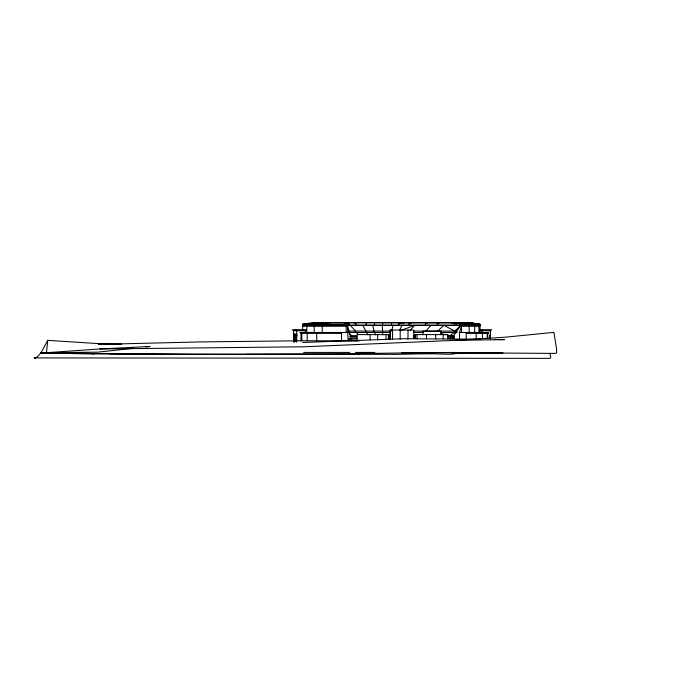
<?xml version="1.0" encoding="UTF-8"?>
<svg xmlns="http://www.w3.org/2000/svg" width="681" height="681" viewBox="0 0 681 681"><rect width="100%" height="100%" fill="white"/><g stroke="black" fill="none" stroke-linecap="round" stroke-linejoin="round"><path stroke-width="1.02" d="M121.678 344.237L97.511 343.547L47.772 340.364L46.461 352.707L97.843 352.145L133.357 348.289M300.823 333.256L300.993 332.473L300.993 340.866M391.609 331.085L393.099 325.356M459.539 339.819L459.539 332.473L461.522 326.242L480.011 326.242M47.772 340.364C44.027 346.442 41.49 354.622 35.114 358.376L34.05 357.917L549.89 358.376L550.793 357.346L549.873 353.371M399.534 330.268L402.045 325.356M466.213 339.734L466.213 333.401L487.766 333.401L488.251 332.473L487.264 333.401L487.264 338.678M466.213 333.401L466.783 332.473M452.899 338.993L453.742 337.853L453.742 336.431M476.955 332.473L476.181 333.401L476.181 339.734M410.158 330.37L414.669 325.356L400.087 330.728M425.795 331.085L430.945 325.356M455.878 332.473L452.899 336.431M450.115 338.993L451.214 337.853L451.214 336.431M483.323 332.473L482.403 333.401L482.403 338.678M454.908 332.473L454.908 331.085L460.807 325.356L302.619 325.356M437.73 331.085L443.867 325.356L454.908 331.085M487.766 333.401L488.788 332.473L459.539 332.473M479.654 330.736L490.482 330.736L491.708 329.681L479.458 329.681M302.619 330.396L302.619 324.258L347.421 324.258L349.336 322.624L349.336 325.203M450.115 336.431L450.115 335.759L453.997 332.473L455.878 333.128M349.336 322.964L347.455 324.437L302.619 324.437M305.326 330.736L306.705 329.681L292.328 329.681L293.554 330.736L305.326 330.736L305.326 332.473M487.255 332.941L488.788 332.473M353.89 323.169L355.925 322.624L355.925 325.203M46.461 352.707L99.792 348.97L150.067 346.476L145.887 346.927M467.217 323.032L469.166 322.624L478.351 324.437M344.373 323.032L346.45 322.964M314.307 324.437L316.222 324.071M319.219 323.169L322.156 322.964M326.889 323.169L329.868 322.964M306.969 324.437L315.941 322.624L306.808 324.258L306.808 332.473M302.619 324.258L312.664 322.624L470.452 322.624L480.011 324.258L480.011 332.473M451.452 323.117L454.457 322.624L456.423 323.092M302.807 324.437L309.71 323.407M465.319 352.477L450.771 354.256L400.479 352.996L349.242 353.677L366.233 353.09M451.724 352.86L502.987 352.877L401.628 352.63L455.887 352.46M99.792 348.97L303.888 346.791L455.359 340.338L505.081 337.206L553.9 332.362L556.53 348.561L556.649 352.86L555.619 353.405L452.908 352.767M302.67 342.5L403.467 338.721L480.25 339.232M359.253 353.779L245.381 354.375M431.635 353.558L398.232 354.333L194.025 354.375L40.392 352.954L90.224 353.924L346.884 354.384M455.359 340.338L504.51 339.64L495.019 339.478M479.833 324.437L470.452 322.964L312.664 322.624M456.227 325.186L456.227 322.624L461.522 324.258L480.011 324.258M480.011 324.437L461.42 324.437L456.227 322.964M347.25 325.203L461.812 325.203M480.011 325.356L461.105 325.356L456.576 331.085L456.576 332.473M302.619 326.242L347.421 326.242L348.136 340.866M348.8 331.085L390.613 331.085M413.588 331.085L457.028 331.085M348.136 332.473L299.955 332.473L300.993 333.401L341.547 333.401L341.547 340.798M348.8 332.473L390.613 332.473M413.699 332.473L423.105 332.473M440.76 332.473L457.113 332.473M296.635 334.465L294.473 334.124M294.252 334.814L293.8 334.814L293.8 341.888M296.61 334.848L296.329 341.922M489.971 334.814L490.252 337.844M296.797 334.907L294.805 334.907L294.805 334.465M296.942 335.324L294.958 334.907M349.344 334.116L351.685 335.759L356.733 335.759M388.51 335.759L390.409 335.759L390.409 336.431M413.478 335.759L415.512 335.759M448.072 335.759L454.201 335.759M349.668 336.431L356.733 336.431M388.51 336.431L390.681 336.431M448.072 336.431L454.363 336.431M356.725 337.853L350.366 337.853L351.685 338.993L351.685 340.883M388.706 337.853L390.681 337.853M413.418 337.853L415.453 337.853M448.158 337.853L454.363 337.853M348.527 338.993L356.818 338.993M388.51 338.993L390.409 338.993M303.632 352.417L349.753 352.417M355.482 352.417L374.831 352.417M91.467 353.762L94.599 353.762M109.207 353.779L141.571 353.814M106.908 344.501L98.498 344.399L200.282 341.922L301.479 340.772L357.287 340.84M353.192 340.696L359.508 340.84M398.896 322.964L400.913 323.152M451.214 337.853L454.253 338.134M403.969 323.135L398.896 322.624L398.896 325.203M472.58 323.458L478.734 324.437M468.817 323.458L470.716 323.781M472.614 324.113L474.521 324.437M467.106 324.071L469.039 324.437M439.313 323.092L437.262 322.624L437.262 325.203M440.888 333.486L446.012 334.746M448.064 335.248L450.115 335.759M427.413 323.169L425.404 322.624L425.404 325.203M411.128 323.169L409.128 322.624L409.128 325.203M300.806 332.473L301.828 333.401L301.828 340.798M356.333 332.473L358.385 334.439M481.075 329.681L482.046 330.736L482.046 332.473M306.382 332.473L307.242 333.401L307.242 340.798M350.306 325.356L355.525 331.085L355.525 332.473M295.912 329.681L296.746 330.736L296.746 341.062M316.035 332.473L316.716 333.401L316.716 340.798M366.438 332.473L368.012 334.933M340.977 332.473L341.547 333.401M362.76 325.356L365.952 331.085L365.952 332.473M374.678 332.473L375.52 334.933M349.464 332.473L350.545 336.431M372.694 325.356L374.414 332.473M347.574 325.356L349.208 332.473M350.545 338.993L350.366 336.431M382.765 334.933L382.305 325.356M490.482 330.736L490.482 338.993M490.09 334.814L490.09 337.844M487.766 332.473L487.766 338.678M478.913 332.473L478.913 324.258L469.498 322.964M474.683 332.473L474.683 324.258L465.966 322.964M469.192 332.473L469.192 324.258L461.309 322.964M461.522 324.258L461.522 332.473M461.309 323.705L461.309 325.186M454.457 322.624L454.457 325.203M447.826 338.84L447.826 334.609L414.584 334.609L414.584 338.355M443.195 334.609L443.195 338.797M441.075 334.609L441.075 331.213L423.012 331.213L423.012 334.609M435.687 334.609L435.687 338.797M426.51 334.609L426.51 338.797M417.053 334.609L417.053 338.797M415.35 334.609L415.35 338.355M413.776 338.483L413.776 330.055L389.992 330.055L389.992 339.538M407.987 330.055L407.987 339.206M400.198 330.055L400.198 339.206M392.562 330.055L392.562 339.206M391.498 322.624L391.498 325.203M390.366 330.055L390.366 339.538M388.766 339.189L388.766 334.609L357.142 334.609L357.142 340.892M388.4 334.609L388.4 339.189M385.982 334.609L385.982 339.845M382.611 322.624L382.611 325.203M377.666 334.609L377.666 339.845M374.541 322.624L374.541 325.203M370.098 334.609L370.098 339.845M366.191 322.624L366.191 325.203M351.685 335.759L351.685 336.431M349.464 338.993L349.464 340.713M347.421 324.258L347.421 326.242M346.178 326.242L346.178 332.473M328.489 322.964L322.258 324.258L322.258 332.473M321.96 322.964L314.162 324.258L314.162 332.473M296.499 334.848L296.499 341.922M296.303 334.465L294.226 334.124L294.252 341.888M296.056 334.124L296.056 341.232M295.111 335.324L295.111 341.36M294.081 334.814L294.081 341.888M293.971 334.814L293.971 341.888M293.554 330.736L293.554 341.062"/></g></svg>
